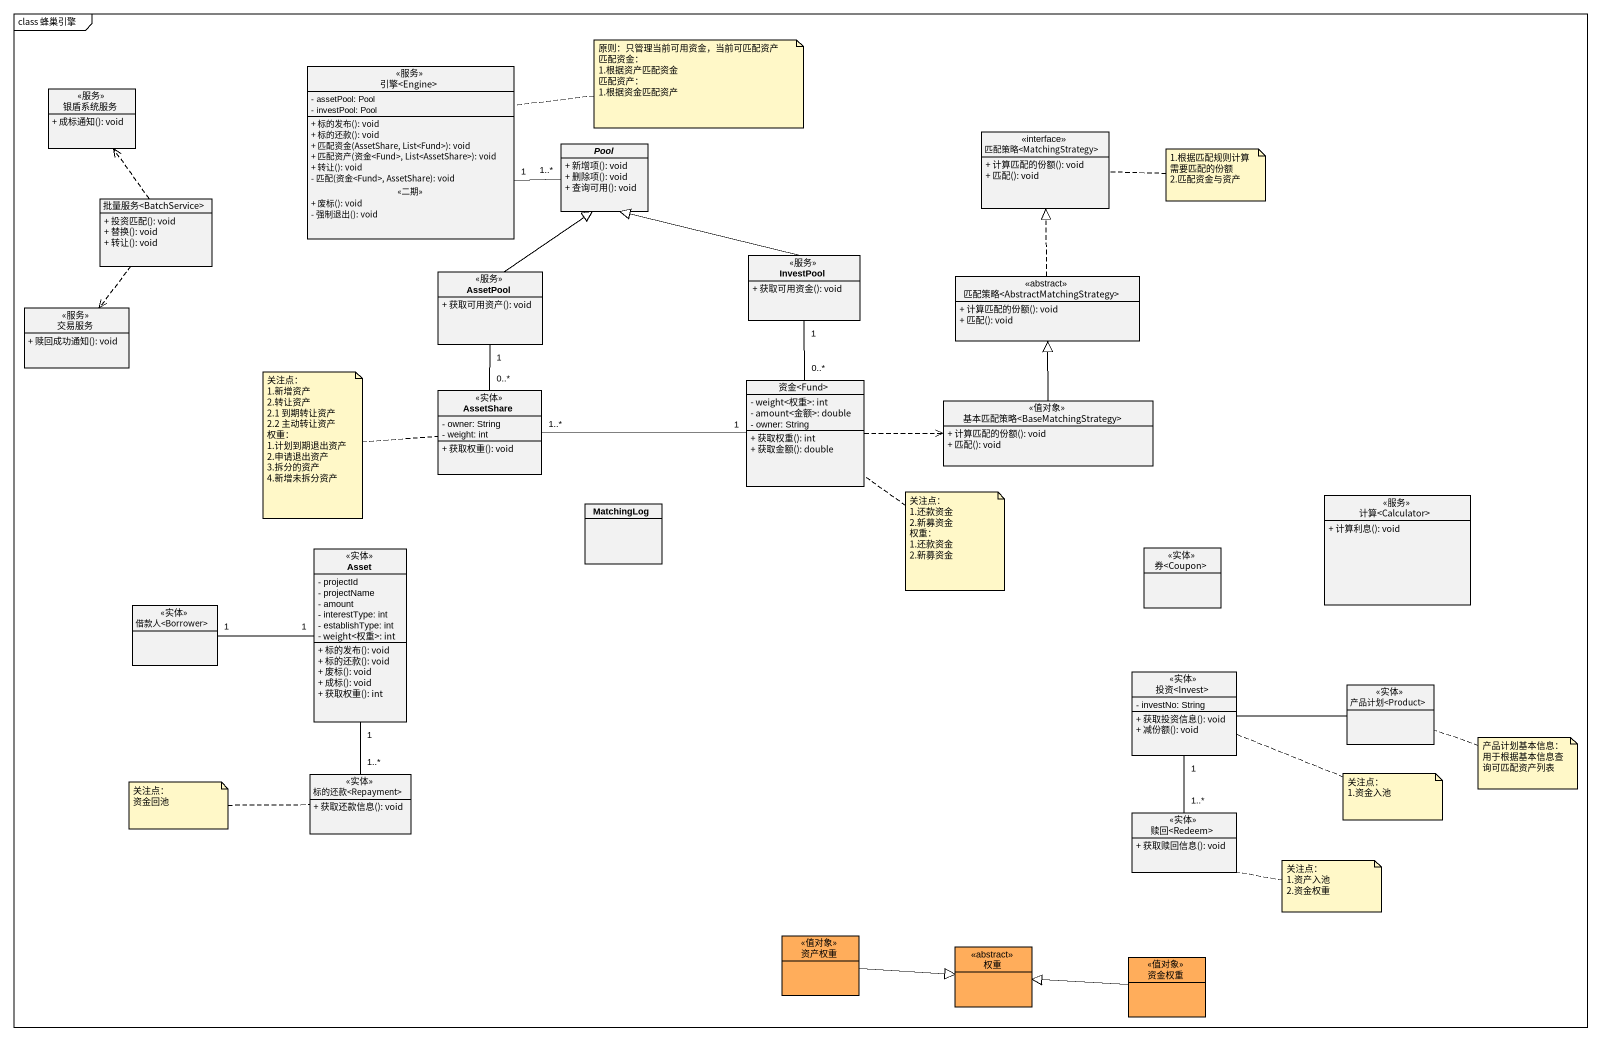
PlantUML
@startuml
mainframe class 蜂巢引擎
hide circle
hide empty members
skinparam classAttributeIconSize 0
class 银盾系统服务 <<服务>> {
  + 成标通知(): void
}
class "引擎<Engine>" as 引擎_Engine <<服务>> {
  - assetPool: Pool
  - investPool: Pool
  --
  + 标的发布(): void
  + 标的还款(): void
  + 匹配资金(AssetShare, List<Fund>): void
  + 匹配资产(资金<Fund>, List<AssetShare>): void
  + 转让(): void
  - 匹配(资金<Fund>, AssetShare): void
  .. <<二期>> ..
  + 废标(): void
  - 强制退出(): void
}
interface "匹配策略<MatchingStrategy>" as 匹配策略_MatchingStrategy <<interface>> {
  {abstract} + 计算匹配的份额(): void
  {abstract} + 匹配(): void
}
abstract class Pool {
  + 新增项(): void
  + 删除项(): void
  {abstract} + 查询可用(): void
}
class "批量服务<BatchService>" as 批量服务_BatchService {
  + 投资匹配(): void
  + 替换(): void
  + 转让(): void
}
class AssetPool <<服务>> {
  + 获取可用资产(): void
}
class InvestPool <<服务>> {
  + 获取可用资金(): void
}
abstract class "匹配策略<AbstractMatchingStrategy>" as 匹配策略_AbstractMatchingStrateg <<abstract>> {
  {abstract} + 计算匹配的份额(): void
  {abstract} + 匹配(): void
}
class 交易服务 <<服务>> {
  + 赎回成功通知(): void
}
class AssetShare <<实体>> {
  - owner: String
  - weight: int
  + 获取权重(): void
}
class "资金<Fund>" as 资金_Fund {
  - weight<权重>: int
  - amount<金额>: double
  - owner: String
  + 获取权重(): int
  + 获取金额(): double
}
class "基本匹配策略<BaseMatchingStrategy>" as 基本匹配策略_BaseMatchingStrategy <<值对象>> {
  + 计算匹配的份额(): void
  + 匹配(): void
}
class MatchingLog
class "计算<Calculator>" as 计算_Calculator <<服务>> {
  + 计算利息(): void
}
class Asset <<实体>> {
  - projectId
  - projectName
  - amount
  - interestType: int
  - establishType: int
  - weight<权重>: int
  + 标的发布(): void
  + 标的还款(): void
  + 废标(): void
  + 成标(): void
  + 获取权重(): int
}
class "券<Coupon>" as 券_Coupon <<实体>>
class "借款人<Borrower>" as 借款人_Borrower <<实体>>
class "投资<Invest>" as 投资_Invest <<实体>> {
  - investNo: String
  + 获取投资信息(): void
  + 减份额(): void
}
class "产品计划<Product>" as 产品计划_Product <<实体>>
class "标的还款<Repayment>" as 标的还款_Repayment <<实体>> {
  + 获取还款信息(): void
}
class "赎回<Redeem>" as 赎回_Redeem <<实体>> {
  + 获取赎回信息(): void
}
class 资产权重 <<值对象>> #FFAD5B
abstract class 权重 <<abstract>> #FFAD5B
class 资金权重 <<值对象>> #FFAD5B
Pool "1..*" -left- "1" 引擎_Engine
批量服务_BatchService .up.> 银盾系统服务
批量服务_BatchService ..> 交易服务
AssetPool -up-|> Pool
InvestPool -left-|> Pool
匹配策略_AbstractMatchingStrateg .up.|> 匹配策略_MatchingStrategy
AssetShare "0..*" -up- "1" AssetPool
资金_Fund "0..*" -up- "1" InvestPool
资金_Fund "1" -left- "1..*" AssetShare
资金_Fund .right.> 基本匹配策略_BaseMatchingStrategy
基本匹配策略_BaseMatchingStrategy -up-|> 匹配策略_AbstractMatchingStrateg
Asset "1" -- "1..*" 标的还款_Repayment
借款人_Borrower "1" -right- "1" Asset
投资_Invest -right- 产品计划_Product
赎回_Redeem "1..*" -up- "1" 投资_Invest
资产权重 -right-|> 权重
资金权重 -left-|> 权重
note right of 引擎_Engine
  原则：只管理当前可用资金，当前可匹配资产
  匹配资金：
  1.根据资产匹配资金
  匹配资产：
  1.根据资金匹配资产
end note
note right of 匹配策略_MatchingStrategy
  1.根据匹配规则计算需要匹配的份额
  2.匹配资金与资产
end note
note left of AssetShare
  关注点：
  1.新增资产
  2.转让资产
  2.1 到期转让资产
  2.2 主动转让资产
  权重：
  1.计划到期退出资产
  2.申请退出资产
  3.拆分的资产
  4.新增未拆分资产
end note
note bottom of 资金_Fund
  关注点：
  1.还款资金
  2.新募资金
  权重：
  1.还款资金
  2.新募资金
end note
note right of 产品计划_Product : 产品计划基本信息：用于根据基本信息查询可匹配资产列表
note left of 标的还款_Repayment
  关注点：
  资金回池
end note
note right of 投资_Invest
  关注点：
  1.资金入池
end note
note right of 赎回_Redeem
  关注点：
  1.资产入池
  2.资金权重
end note
@enduml
